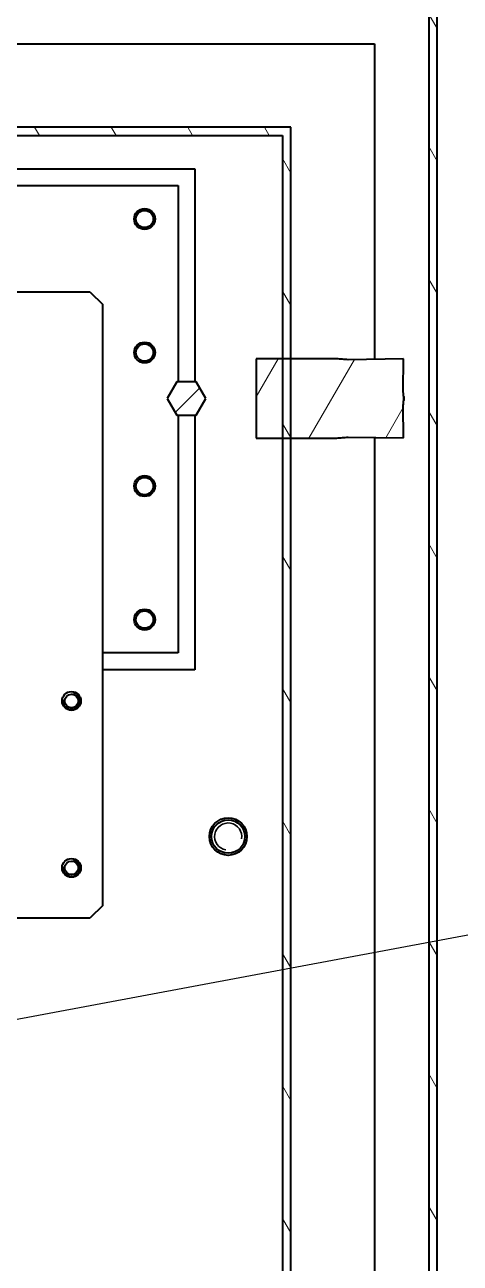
# Model space of a CAD drawing. Header units: millimetres. Extents: x 0 to 5945, y 0 to 4205.
# Drawn here: x 1923.1 to 2027.2, y 520.4 to 817.2 of the extents above; entities that cross this region are included whole.
import ezdxf

# ---------------------------------------------------------------- set-up
doc = ezdxf.new("R2010")
doc.units = ezdxf.units.MM
doc.header["$LTSCALE"] = 5
for name, color, linetype, lineweight in [('가시적인 것(ISO)', 3, 'Continuous', 40), ('가시적인 좁은 것(ISO)', 3, 'Continuous', 35), ('기호(ISO)', 5, 'Continuous', 25), ('해치(ISO)', 7, 'Continuous', 18)]:
    doc.layers.add(name, color=color, linetype=linetype, lineweight=lineweight)

# ---------------------------------------------------------------- blocks, each defined once
blk = doc.blocks.new('품번기호10')
at = {"layer": '기호(ISO)', "color": 7}
blk.add_line((372.604, 113.586), (428.983, 124.166), dxfattribs=at)

msp = doc.modelspace()

# ---------------------------------------------------------------- hatches: boundary and pattern name
at = {"layer": '해치(ISO)'}
h = msp.add_hatch(dxfattribs=at)
h.set_pattern_fill('ANSI31', color=256, scale=127, angle=75.00018, style=0)
h.set_pattern_definition([(120.0002, (0, 0), (-13.74813, -7.93754), [])])
h.paths.add_polyline_path([(1986.737, 792.623), (1526.737, 792.623), (1526.737, 192.623), (1986.737, 192.623), (1986.737, 248.123), (1986.737, 267.123), (1986.737, 718.123), (1986.737, 737.123)])
h.paths.add_polyline_path([(1528.737, 194.623), (1528.737, 790.623), (1984.737, 790.623), (1984.737, 737.123), (1984.737, 718.123), (1984.737, 267.123), (1984.737, 248.123), (1984.737, 194.623)], flags=0)
h.paths.add_polyline_path([(2019.737, 183.345), (2021.737, 183.345), (2021.737, 827.623), (1491.737, 827.623), (1491.737, 767.623), (1491.737, 707.623), (1491.737, 277.623), (1491.737, 217.623), (1491.737, 183.345), (1493.737, 183.345), (1493.737, 825.623), (2019.737, 825.623)])
h = msp.add_hatch(dxfattribs=at)
h.set_pattern_fill('ANSI31', color=256, scale=127, angle=14.99998, style=0)
h.set_pattern_definition([(60, (0, 0), (-13.74815, 7.9375), [])])
edge = h.paths.add_edge_path()
edge.add_line((1978.92, 718.123), (1984.737, 718.123))
edge.add_line((1984.737, 718.123), (1986.737, 718.123))
edge.add_line((1986.737, 718.123), (1997.738, 718.123))
edge.add_spline(control_points=[(1997.738, 718.123), (1998.187, 718.164), (1998.636, 718.205), (1999.531, 718.282), (1999.981, 718.317), (2000.428, 718.346)], knot_values=[-0.2697568, -0.2697568, -0.2697568, -0.2697568, -0.1345768, -0.1345768, 0, 0, 0, 0], degree=3, periodic=0)
edge.add_line((2000.428, 718.346), (2013.723, 718.149))
edge.add_line((2013.723, 718.149), (2013.612, 725.764))
edge.add_spline(control_points=[(2013.612, 725.764), (2013.636, 726.107), (2013.668, 726.443), (2013.715, 726.9), (2013.728, 727.031), (2013.738, 727.123)], knot_values=[-0.1134746, -0.1134746, -0.1134746, -0.1134746, -0.0277442, -0.0277442, 0, 0, 0, 0], degree=3, periodic=0)
edge.add_line((2013.738, 727.123), (2013.738, 728.123))
edge.add_spline(control_points=[(2013.738, 728.123), (2013.728, 728.215), (2013.715, 728.347), (2013.692, 728.572), (2013.681, 728.684), (2013.648, 729.026), (2013.628, 729.253), (2013.612, 729.482)], knot_values=[-0.1365787, -0.1365787, -0.1365787, -0.1365787, -0.1028206, -0.1028206, -0.0688741, -0.0688741, 0, 0, 0, 0], degree=3, periodic=0)
edge.add_line((2013.612, 729.482), (2013.723, 737.097))
edge.add_line((2013.723, 737.097), (2000.428, 736.9))
edge.add_spline(control_points=[(2000.428, 736.9), (1999.979, 736.929), (1999.527, 736.965), (1998.632, 737.041), (1998.185, 737.082), (1997.738, 737.123)], knot_values=[-0.2698004, -0.2698004, -0.2698004, -0.2698004, -0.1345916, -0.1345916, 0, 0, 0, 0], degree=3, periodic=0)
edge.add_line((1997.738, 737.123), (1986.737, 737.123))
edge.add_line((1986.737, 737.123), (1984.737, 737.123))
edge.add_line((1984.737, 737.123), (1978.92, 737.123))
edge.add_ellipse((1978.92, 732.123), major_axis=(-5.312, 0), ratio=0.9412627, start_angle=270, end_angle=275.30652)
edge.add_line((1978.429, 737.102), (1978.429, 718.144))
edge.add_ellipse((1978.92, 723.123), major_axis=(-5.312, 0), ratio=0.9412627, start_angle=84.69348, end_angle=90)
h = msp.add_hatch(dxfattribs=at)
h.set_pattern_fill('ANSI31', color=256, scale=127, style=0)
h.set_pattern_definition([(45, (0, 0), (-11.22532, 11.22532), [])])
h.paths.add_polyline_path([(1959.427, 723.623), (1964.046, 723.623), (1966.355, 727.623), (1964.046, 731.623), (1959.427, 731.623), (1957.118, 727.623)])

# ---------------------------------------------------------------- linework, layer by layer
at = {"layer": '가시적인 것(ISO)'}
for p, q in [((2019.737, 825.623), (2019.737, 183.345)), ((2021.737, 183.345), (2021.737, 827.623)), ((1506.737, 812.623), (2006.737, 812.623)), ((2006.737, 812.623), (2006.737, 736.993)), ((1986.737, 792.623), (1526.737, 792.623)), ((1986.737, 192.623), (1986.737, 792.623)), ((1528.737, 790.623), (1984.737, 790.623)), ((1984.737, 790.623), (1984.737, 194.623)), ((1769.737, 782.623), (1963.737, 782.623)), ((1963.737, 782.623), (1963.737, 731.623)), ((1773.734, 778.623), (1959.74, 778.623)), ((1959.74, 778.623), (1959.74, 731.623)), ((1938.737, 753.123), (1794.737, 753.123)), ((1938.737, 753.123), (1941.737, 750.123)), ((1941.737, 606.123), (1941.737, 750.123)), ((1978.429, 737.102), (1978.429, 718.144)), ((1978.92, 737.123), (1978.88, 737.123)), ((1997.738, 737.123), (1978.92, 737.123)), ((2013.723, 737.097), (2000.428, 736.9)), ((2013.612, 729.482), (2013.723, 737.097)), ((1959.427, 731.623), (1957.118, 727.623)), ((1964.046, 731.623), (1959.427, 731.623)), ((1966.355, 727.623), (1964.046, 731.623)), ((1957.118, 727.623), (1959.427, 723.623)), ((1964.046, 723.623), (1966.355, 727.623)), ((2013.738, 727.123), (2013.738, 728.123)), ((2013.738, 728.123), (2013.738, 728.123)), ((2013.738, 728.123), (2013.738, 727.123)), ((2013.723, 718.149), (2013.612, 725.764)), ((2013.738, 727.123), (2013.738, 727.123)), ((1959.427, 723.623), (1964.046, 723.623)), ((1959.74, 723.623), (1959.74, 666.623)), ((1963.737, 723.623), (1963.737, 662.623)), ((2000.428, 718.346), (2013.723, 718.149)), ((1978.88, 718.123), (1978.92, 718.123)), ((1978.92, 718.123), (1997.738, 718.123)), ((2006.737, 718.253), (2006.737, 266.993)), ((1959.74, 666.623), (1941.737, 666.623)), ((1963.737, 662.623), (1941.737, 662.623)), ((1941.737, 606.123), (1938.737, 603.123)), ((1813.737, 603.123), (1938.737, 603.123))]:
    msp.add_line(p, q, dxfattribs=at)
for centre, radius in [((1951.738, 770.623), 2.5), ((1951.737, 770.623), 2.067), ((1951.738, 738.623), 2.5), ((1951.737, 738.623), 2.067), ((1951.738, 706.623), 2.5), ((1951.737, 706.623), 2.067), ((1951.738, 674.623), 2.5), ((1951.737, 674.623), 2.067), ((1934.237, 655.123), 2.25), ((1934.237, 655.123), 1.621), ((1971.737, 622.623), 4.5), ((1971.737, 622.623), 4), ((1934.237, 615.123), 2.25), ((1934.237, 615.123), 1.621)]:
    msp.add_circle(centre, radius, dxfattribs=at)
for centre, start_param, end_param in [((1978.92, 732.123), 4.712389, 4.8050051), ((1978.92, 723.123), 1.4781802, 1.5707963)]:
    msp.add_ellipse(centre, major_axis=(-5.312, 0), ratio=0.9412627, start_param=start_param, end_param=end_param, dxfattribs=at)
for points in [[(1978.88, 737.123), (1978.729, 737.123), (1978.578, 737.116), (1978.429, 737.102)], [(1978.429, 718.144), (1978.578, 718.13), (1978.729, 718.123), (1978.88, 718.123)]]:
    msp.add_open_spline(points, degree=3, dxfattribs=at)
for points, knots in [([(2000.428, 736.9), (1999.979, 736.929), (1999.527, 736.965), (1998.632, 737.041), (1998.185, 737.082), (1997.738, 737.123)], [-0.26980045, -0.26980045, -0.26980045, -0.26980045, -0.13459157, -0.13459157, 0, 0, 0, 0]), ([(2013.738, 728.123), (2013.728, 728.215), (2013.715, 728.347), (2013.692, 728.572), (2013.681, 728.684), (2013.648, 729.026), (2013.628, 729.253), (2013.612, 729.482)], [-0.13657866, -0.13657866, -0.13657866, -0.13657866, -0.10282063, -0.10282063, -0.06887408, -0.06887408, 0, 0, 0, 0]), ([(2013.612, 725.764), (2013.636, 726.107), (2013.668, 726.443), (2013.715, 726.9), (2013.728, 727.031), (2013.738, 727.123)], [-0.11347463, -0.11347463, -0.11347463, -0.11347463, -0.02774417, -0.02774417, 0, 0, 0, 0]), ([(1997.738, 718.123), (1998.187, 718.164), (1998.636, 718.205), (1999.531, 718.282), (1999.981, 718.317), (2000.428, 718.346)], [-0.26975677, -0.26975677, -0.26975677, -0.26975677, -0.13457684, -0.13457684, 0, 0, 0, 0])]:
    msp.add_open_spline(points, degree=3, knots=knots, dxfattribs=at)
at = {"layer": '가시적인 좁은 것(ISO)'}
for centre, radius, start, end in [((1951.737, 770.623), 2.5, 350, 89.98753), ((1951.737, 738.623), 2.5, 350, 89.98753), ((1951.737, 706.623), 2.5, 350, 89.98753), ((1951.737, 674.623), 2.5, 350, 89.98753), ((1934.237, 655.123), 2, 170, 80), ((1971.737, 622.623), 3.256, 350, 260), ((1934.237, 615.123), 2, 170, 80)]:
    msp.add_arc(centre, radius, start, end, dxfattribs=at)

# ---------------------------------------------------------------- block references
at = {"layer": '기호(ISO)', "xscale": 5, "yscale": 5, "zscale": 5}
msp.add_blockref('품번기호10', (0, 0), dxfattribs=at)

doc.saveas('drawing.dxf')
